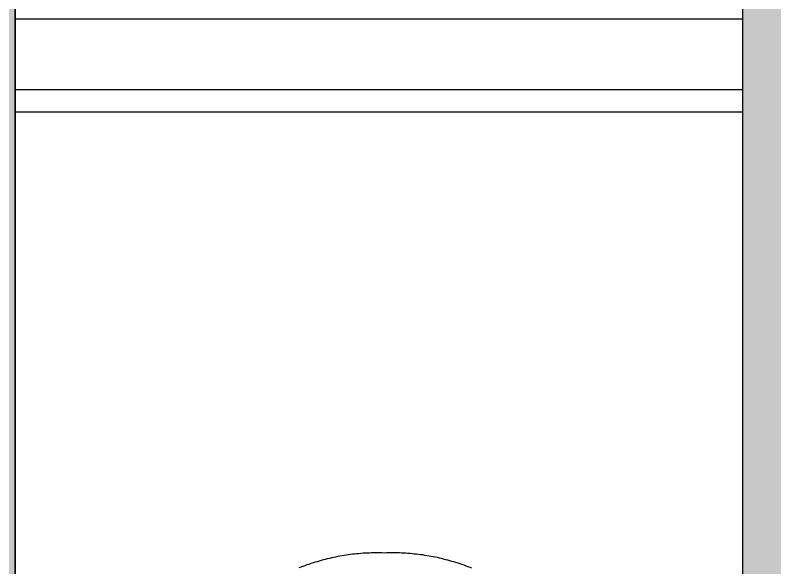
# Model space of a CAD drawing. Header units: millimetres. Extents: x 691 to 18605, y 670 to 10026.
# Drawn here: x 13514.71 to 13539.29, y 9739.77 to 9757.67 of the extents above; entities that cross this region are included whole.
import ezdxf

# ---------------------------------------------------------------- set-up
doc = ezdxf.new("R2010")
doc.units = ezdxf.units.MM

# ---------------------------------------------------------------- blocks, each defined once
blk = doc.blocks.new('BORNERA TIERRA')
at = {"true_color": 0x636466}
h = blk.add_hatch(color=251, dxfattribs=at)
h.dxf.hatch_style = 1
h.paths.add_polyline_path([(0, -30.69), (-4.29, -30.69), (-4.29, -22.11), (0, -22.11), (0, -18.6061, -0.414214), (-3.7561, -14.85, -0.414214), (0, -11.0939), (0, -9.4515), (-5, -9.4515), (-5, -43.3485), (0, -43.3485), (0, -41.7061, -0.414214), (-3.7561, -37.95, -0.414214), (0, -34.1939)])
h.paths.add_polyline_path([(0, -4.5579), (-5, -4.5579), (-5, -8.5394), (0, -8.5394)])
h.paths.add_polyline_path([(0, 0), (-5, 0), (-5, -3.3), (0, -3.3)])
h.paths.add_polyline_path([(0, -44.2606), (-5, -44.2606), (-5, -48.2421), (0, -48.2421)])
h.paths.add_polyline_path([(0, -49.5), (-5, -49.5), (-5, -52.8), (0, -52.8)])
h = blk.add_hatch(color=251, dxfattribs=at)
h.dxf.hatch_style = 1
h.paths.add_polyline_path([(5, 0), (0, 0), (0, -3.3), (5, -3.3)])
h.paths.add_polyline_path([(5, -4.5579), (0, -4.5579), (0, -8.5394), (5, -8.5394)])
h.paths.add_polyline_path([(5, -9.4515), (0, -9.4515), (0, -11.0939, -0.414214), (3.7561, -14.85, -0.414214), (0, -18.6061), (0, -22.11), (4.29, -22.11), (4.29, -30.69), (0, -30.69), (0, -34.1939, -0.414214), (3.7561, -37.95, -0.414214), (0, -41.7061), (0, -43.3485), (5, -43.3485)])
h.paths.add_polyline_path([(5, -44.2606), (0, -44.2606), (0, -48.2421), (5, -48.2421)])
h.paths.add_polyline_path([(5, -49.5), (0, -49.5), (0, -52.8), (5, -52.8)])
at = {"color": 250, "linetype": 'Continuous'}
for p, q in [((-5, 0), (-5, -52.8)), ((5, 0), (5, -52.8))]:
    blk.add_line(p, q, dxfattribs=at)
blk = doc.blocks.new('FRENO DE BORNERA')
at = {"color": 251, "linetype": 'Continuous', "true_color": 0x636466}
for p, q in [((-4, -20.2997), (4, -20.2997)), ((-4, -21.0766), (4, -21.0766)), ((-4, -21.322), (4, -21.322)), ((-4, -21.322), (4, -21.322))]:
    blk.add_line(p, q, dxfattribs=at)
at = {"color": 9, "linetype": 'Continuous', "true_color": 0xc7c8ca}
blk.add_lwpolyline([(-4, 0), (4, 0), (4, -45), (-4, -45)], close=True, dxfattribs=at)
at = {"color": 9, "true_color": 0xc7c8ca}
blk.add_lwpolyline([(1.0241, -26.3492), (1.0029, -26.3399), (0.9804, -26.332), (0.9593, -26.3241), (0.9368, -26.3161), (0.9143, -26.3082), (0.8932, -26.3003), (0.8707, -26.2923), (0.8482, -26.2857), (0.8257, -26.2791), (0.8032, -26.2725), (0.7807, -26.2659), (0.7583, -26.2593), (0.7358, -26.254), (0.712, -26.2474), (0.6895, -26.2421), (0.667, -26.2368), (0.6445, -26.2315), (0.6207, -26.2262), (0.5982, -26.2222), (0.5744, -26.2183), (0.552, -26.2143), (0.5281, -26.2103), (0.5057, -26.2064), (0.4819, -26.2024), (0.4594, -26.1998), (0.4356, -26.1958), (0.4131, -26.1931), (0.3893, -26.1918), (0.3655, -26.1892), (0.343, -26.1865), (0.3192, -26.1852), (0.2954, -26.1839), (0.2716, -26.1826), (0.2491, -26.1812), (0.2253, -26.1799), (0.2015, -26.1799), (0.1777, -26.1799), (0.1552, -26.1799), (0.1314, -26.1799), (0.1076, -26.1799), (0.0838, -26.1799), (0.0613, -26.1812), (0.0375, -26.1799), (0.0137, -26.1799), (-0.0101, -26.1799), (-0.0326, -26.1799), (-0.0564, -26.1799), (-0.0802, -26.1799), (-0.1027, -26.1812), (-0.1265, -26.1812), (-0.1503, -26.1826), (-0.1741, -26.1839), (-0.1966, -26.1852), (-0.2204, -26.1879), (-0.2442, -26.1905), (-0.2667, -26.1918), (-0.2905, -26.1945), (-0.313, -26.1984), (-0.3368, -26.2011), (-0.3593, -26.2037), (-0.3831, -26.2077), (-0.4055, -26.2117), (-0.4293, -26.2156), (-0.4518, -26.2196), (-0.4756, -26.2249), (-0.4981, -26.2302), (-0.5206, -26.2341), (-0.5444, -26.2394), (-0.5669, -26.2447), (-0.5894, -26.2513), (-0.6118, -26.2566), (-0.6343, -26.2632), (-0.6568, -26.2699), (-0.6793, -26.2765), (-0.7018, -26.2831), (-0.7243, -26.2897), (-0.7467, -26.2976), (-0.7692, -26.3056), (-0.7917, -26.3122), (-0.8129, -26.3201), (-0.8354, -26.3294), (-0.8578, -26.3373), (-0.879, -26.3452)], dxfattribs=at)

msp = doc.modelspace()

# ---------------------------------------------------------------- block references
at = {"color": 0, "xscale": 2.941853874870019, "yscale": 2.941853874870019, "zscale": 2.941853874870019}
for name, p in [('BORNERA TIERRA', (13499.997, 9828.74)), ('BORNERA TIERRA', (13552.951, 9828.74)), ('FRENO DE BORNERA', (13526.474, 9817.266))]:
    msp.add_blockref(name, p, dxfattribs=at)

doc.saveas('drawing.dxf')
